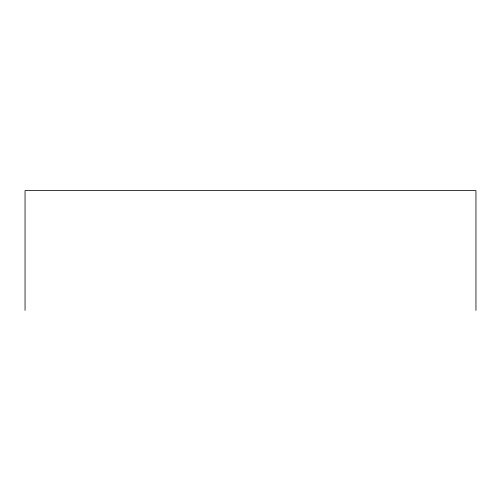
<?xml version="1.0" encoding="UTF-8"?>
<svg xmlns="http://www.w3.org/2000/svg" width="501" height="501" viewBox="0 0 501 501"><rect width="100%" height="100%" fill="white"/><g stroke="black" fill="none" stroke-linecap="round" stroke-linejoin="round"><path stroke-width="0.75" d="M475.95 310.376L475.95 190.624L25.05 190.624L25.05 310.376"/></g></svg>
